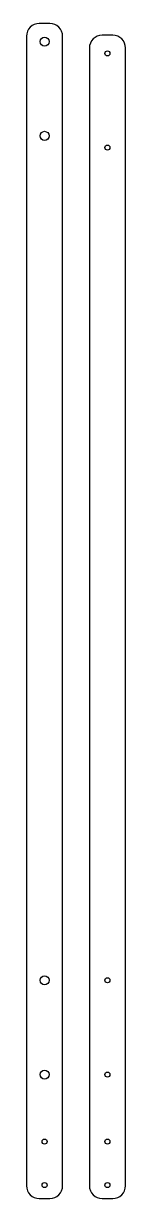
# Model space of a CAD drawing. Header units: millimetres. Extents: x 2680 to 2735, y 1446 to 2094.
import ezdxf

# ---------------------------------------------------------------- set-up
doc = ezdxf.new("R2010")
doc.units = ezdxf.units.MM

msp = doc.modelspace()

# ---------------------------------------------------------------- linework, layer by layer
for points in [[(2693.33, 2094.45), (2687.33, 2094.45, 0.414214), (2680.33, 2087.45), (2680.33, 1453.05, 0.414214), (2687.33, 1446.05), (2693.33, 1446.05, 0.414214), (2700.33, 1453.05), (2700.33, 2087.45, 0.414214)], [(2728.19, 2087.95), (2722.19, 2087.95, 0.414214), (2715.19, 2080.95), (2715.19, 1453.05, 0.414214), (2722.19, 1446.05), (2728.19, 1446.05, 0.414214), (2735.19, 1453.05), (2735.19, 2080.95, 0.414214)]]:
    msp.add_lwpolyline(points, format="xyb", close=True)
for centre, radius in [((2690.33, 2084.45), 2.5), ((2725.19, 2077.95), 1.4), ((2690.33, 2032.45), 2.5), ((2725.19, 2025.95), 1.4), ((2690.33, 1566.45), 2.5), ((2725.19, 1566.45), 1.4), ((2690.33, 1514.45), 2.5), ((2725.19, 1514.45), 1.4), ((2690.33, 1477.45), 1.4), ((2725.19, 1477.45), 1.4), ((2690.33, 1453.45), 1.4), ((2725.19, 1453.45), 1.4)]:
    msp.add_circle(centre, radius)

doc.saveas('drawing.dxf')
